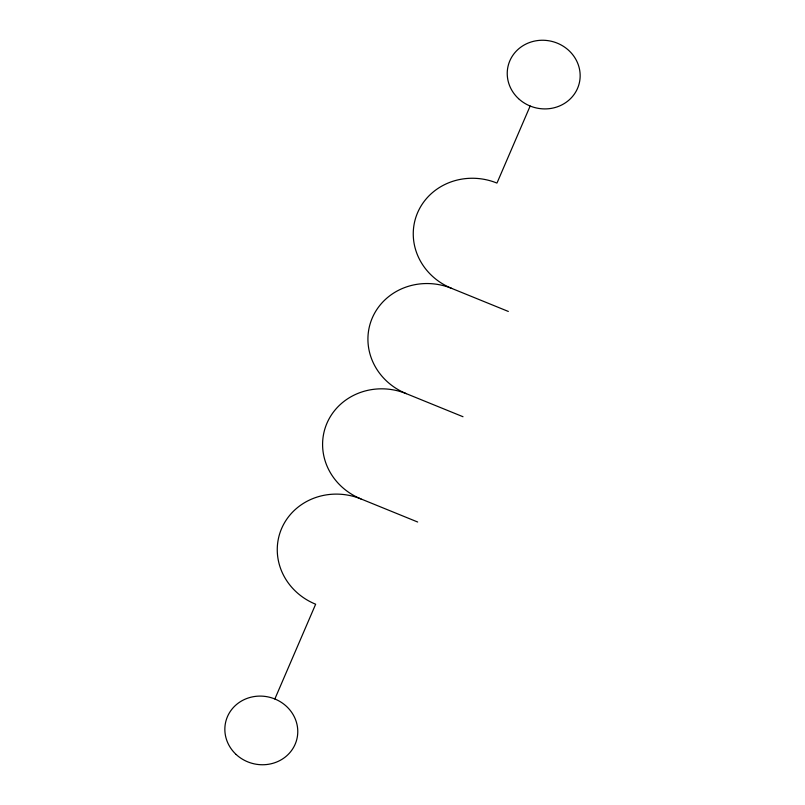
<?xml version="1.0" encoding="UTF-8"?>
<svg xmlns="http://www.w3.org/2000/svg" width="805" height="805" viewBox="0 0 805 805"><rect width="100%" height="100%" fill="white"/><g stroke="black" fill="none" stroke-linecap="round" stroke-linejoin="round"><path stroke-width="1.21" d="M274.847 698.982L315.651 604.223A61.291 57.225 14.2 0 1 281.619 528.513A61.291 57.225 14.2 0 1 360.972 498.939L417.674 522.012M497.349 182.212L530.153 106.019M463.006 416.728L406.304 393.655A61.291 57.225 14.2 0 1 372.282 317.945A61.291 57.225 14.2 0 1 451.635 288.371L508.327 311.444M360.972 498.939A61.291 57.225 14.2 0 1 326.951 423.229A61.291 57.225 14.2 0 1 406.304 393.655M451.635 288.371A61.291 57.225 14.2 0 1 417.614 212.661A61.291 57.225 14.2 0 1 496.967 183.087M236.157 754.496A36.607 34.182 14.2 0 0 296.753 739.584A36.607 34.182 14.2 0 0 251.019 697.19A36.607 34.182 14.2 0 0 236.157 754.496M518.541 98.653A36.607 34.182 14.2 0 0 579.137 83.74A36.607 34.182 14.2 0 0 533.403 41.347A36.607 34.182 14.2 0 0 518.541 98.653"/></g></svg>
